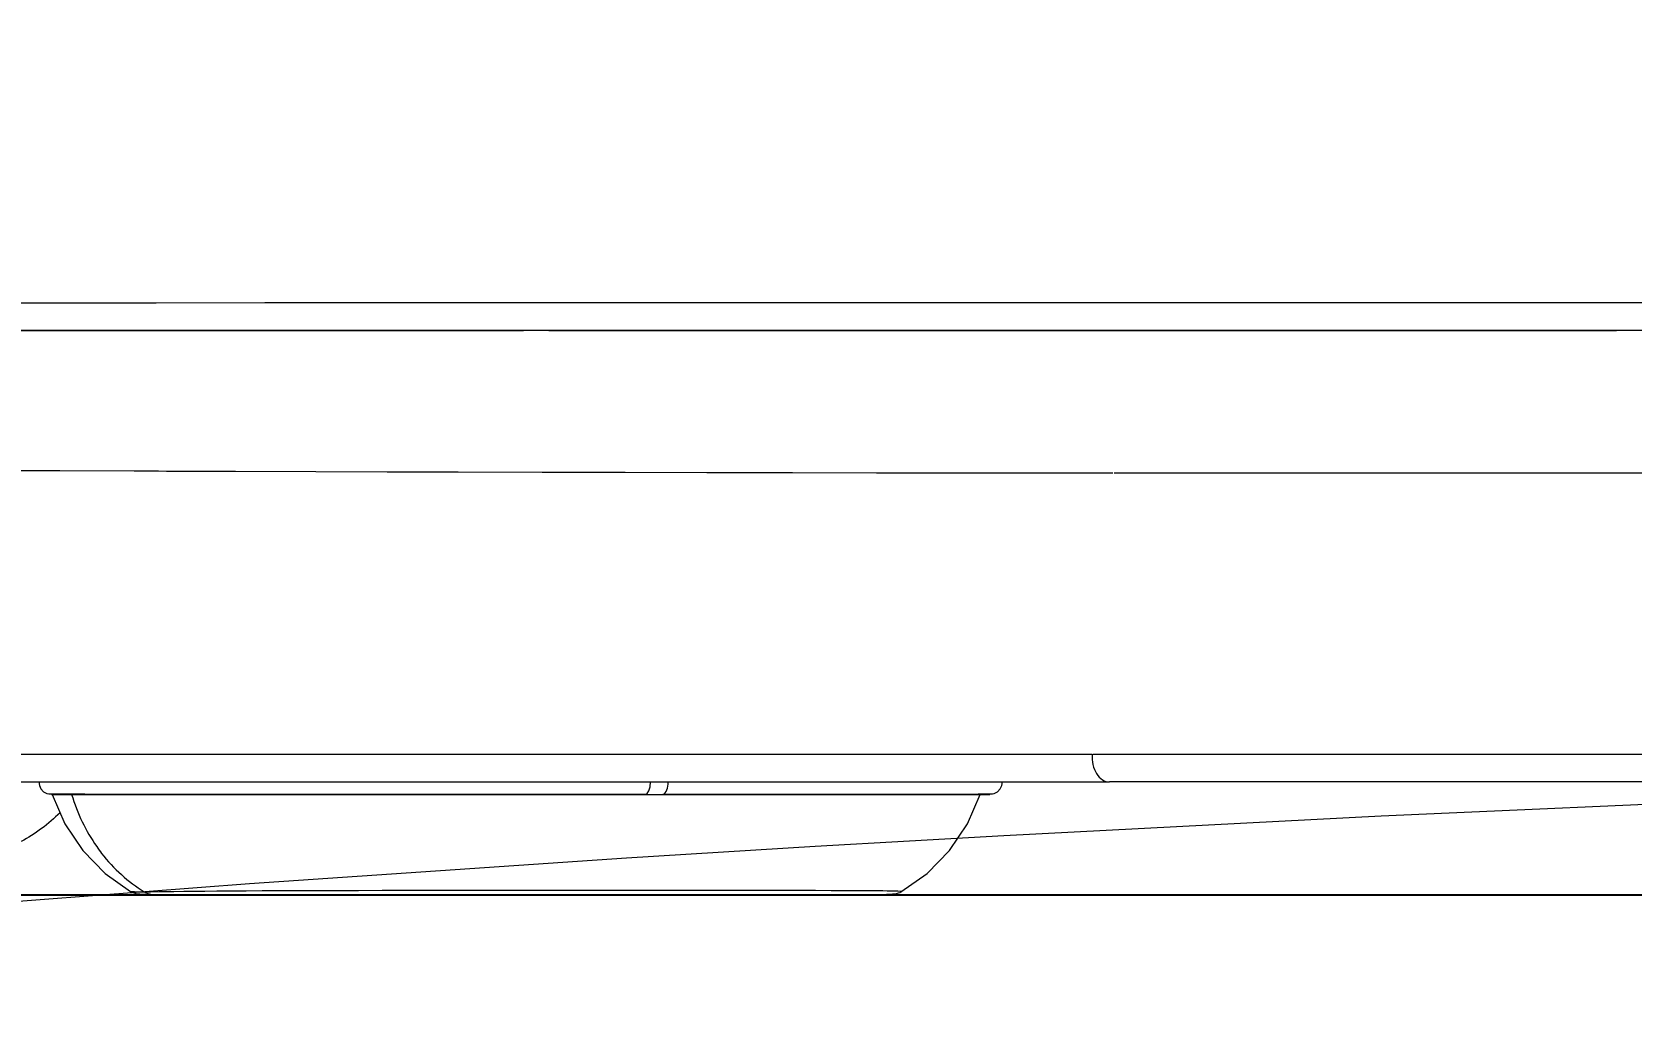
# Model space of a CAD drawing. Extents: x 2734 to 5638, y -143 to 2294.
# Drawn here: x 4258.2 to 4322, y 315.1 to 354 of the extents above; entities that cross this region are included whole.
import ezdxf

# ---------------------------------------------------------------- set-up
doc = ezdxf.new("R2010")
doc.units = 0
doc.header["$LTSCALE"] = 20
doc.header["$MEASUREMENT"] = 0
doc.layers.get('0').update_dxf_attribs({"linetype": 'CONTINUOUS'})
doc.layers.get('DEFPOINTS').update_dxf_attribs({"linetype": 'CONTINUOUS'})
doc.layers.add('3', color=3, linetype='CONTINUOUS')
doc.styles.get("Standard").update_dxf_attribs({"font": 'NanumGothic.ttf'})
doc.dimstyles.get("Standard").update_dxf_attribs({"dimtxt": 2.5, "dimasz": 2, "dimexe": 2, "dimexo": 1, "dimgap": 1.5, "dimtad": 1, "dimdec": 0, "dimlfac": 10, "dimrnd": 0.5, "dimzin": 0, "dimdsep": 46, "dimtxsty": 'Standard', "dimcen": 0, "dimclrt": 2, "dimadec": 0, "dimazin": 0, "dimtfac": 1, "dimtdec": 0, "dimtmove": 0, "dimatfit": 3, "dimfxl": 0, "dimtolj": 1, "dimtzin": 0, "dimarcsym": 0})

# ---------------------------------------------------------------- blocks, each defined once
blk = doc.blocks.new('*D28')
at = {"layer": '3', "color": 3, "lineweight": -2}
for p, q in [((4397.455, 379.621), (3990.287, 379.621)), ((4000.287, 359.621), (4000.287, 169.585)), ((4000.287, -65.451), (4000.287, 124.585)), ((4147.455, -85.451), (3990.287, -85.451))]:
    blk.add_line(p, q, dxfattribs=at)
at = {"layer": '3', "color": 3}
for points in [[(3996.954, 359.621), (4003.62, 359.621), (4000.287, 379.621)], [(3996.954, -65.451), (4003.62, -65.451), (4000.287, -85.451)]]:
    blk.add_solid(points, dxfattribs=at)
at = {"layer": 'DEFPOINTS', "color": 0}
for p in [(4402.455, 379.621), (4000.287, -85.451), (4152.455, -85.451)]:
    blk.add_point(p, dxfattribs=at)
at = {"layer": '3', "color": 2, "insert": (4000.287, 147.085), "char_height": 25, "attachment_point": 5}
blk.add_mtext('\\A1;465', dxfattribs=at)
blk = doc.blocks.new('*D30')
at = {"layer": '3', "color": 3, "lineweight": -2}
for p, q in [((4093.19, 294.477), (4093.19, 314.477)), ((4093.19, 314.477), (4140.69, 314.477)), ((4424.955, 274.477), (4083.19, 274.477)), ((4093.19, 244.477), (4093.19, 274.477)), ((4535.955, 244.477), (4083.19, 244.477)), ((4093.19, 224.477), (4093.19, 204.477))]:
    blk.add_line(p, q, dxfattribs=at)
at = {"layer": '3', "color": 3}
for points in [[(4089.857, 294.477), (4096.523, 294.477), (4093.19, 274.477)], [(4089.857, 224.477), (4096.523, 224.477), (4093.19, 244.477)]]:
    blk.add_solid(points, dxfattribs=at)
at = {"layer": 'DEFPOINTS', "color": 0}
for p in [(4429.955, 274.477), (4093.19, 244.477), (4540.955, 244.477)]:
    blk.add_point(p, dxfattribs=at)
at = {"layer": '3', "color": 2, "insert": (4121.94, 336.977), "char_height": 25, "attachment_point": 5}
blk.add_mtext('\\A1;30', dxfattribs=at)

msp = doc.modelspace()

# ---------------------------------------------------------------- linework, layer by layer
at = {"color": 2, "linetype": 'Continuous', "lineweight": 0}
for p, q in [((4231.4429, 325.22599), (4300.46298, 325.22599)), ((4231.4429, 325.22599), (4300.46298, 325.22599)), ((4232.39935, 324.12146), (4301.14906, 324.12146)), ((4232.39935, 324.12146), (4301.14906, 324.12146)), ((4282.84246, 324.12146), (4283.54566, 324.12146)), ((4282.84246, 324.12146), (4283.54566, 324.12146)), ((4503.73038, 324.12146), (4301.14906, 324.12146)), ((4503.73038, 324.12146), (4301.14906, 324.12146)), ((4282.62269, 323.62146), (4282.95971, 323.62146)), ((4282.62269, 323.62146), (4282.95971, 323.62146)), ((4282.95971, 323.62146), (4283.15425, 323.62146)), ((4282.95971, 323.62146), (4283.15425, 323.62146)), ((4283.15425, 323.62146), (4283.30244, 323.62146)), ((4283.15425, 323.62146), (4283.30244, 323.62146))]:
    msp.add_line(p, q, dxfattribs=at)
for points in [[(4325.03831, 343.22488), (4320.32642, 343.22481), (4315.73675, 343.22473), (4311.27428, 343.22465), (4306.95003, 343.22458), (4302.76827, 343.2245), (4298.31572, 343.22442), (4293.98149, 343.22433), (4289.75447, 343.22425), (4285.63767, 343.22416), (4281.63555, 343.22408), (4276.7119, 343.22397), (4271.98118, 343.22387), (4267.44851, 343.22376), (4263.11871, 343.22365), (4258.99589, 343.22354), (4255.15195, 343.22344)], [(4325.03831, 343.22488), (4320.32642, 343.22481), (4315.73675, 343.22473), (4311.27428, 343.22465), (4306.95003, 343.22458), (4302.76827, 343.2245), (4298.31572, 343.22442), (4293.98149, 343.22433), (4289.75447, 343.22425), (4285.63767, 343.22416), (4281.63555, 343.22408), (4276.7119, 343.22397), (4271.98118, 343.22387), (4267.44851, 343.22376), (4263.11871, 343.22365), (4258.99589, 343.22354), (4255.15195, 343.22344)], [(4265.62921, 342.12146), (4264.22545, 342.12146), (4261.48094, 342.12146), (4258.29646, 342.12146), (4255.24927, 342.12146), (4252.33938, 342.12146), (4249.5668, 342.12146)], [(4265.62921, 342.12146), (4264.22545, 342.12146), (4261.48094, 342.12146), (4258.29646, 342.12146), (4255.24927, 342.12146), (4252.33938, 342.12146), (4249.5668, 342.12146)], [(4252.4123, 342.13933), (4255.82655, 342.13933), (4259.43492, 342.13933), (4261.13841, 342.13933)], [(4252.4123, 342.13933), (4255.82655, 342.13933), (4259.43492, 342.13933), (4261.13841, 342.13933)], [(4254.79202, 342.14643), (4258.37305, 342.14643), (4262.13814, 342.14643), (4266.08419, 342.14643), (4270.13277, 342.14643), (4274.3495, 342.14643), (4278.73035, 342.14643), (4283.27183, 342.14643), (4286.67432, 342.14643), (4290.15891, 342.14643), (4293.72339, 342.14643), (4297.36512, 342.14643), (4301.08393, 342.14643), (4304.89727, 342.14643), (4308.82543, 342.14643), (4313.28991, 342.14643), (4317.89517, 342.14643), (4322.63167, 342.14643)], [(4254.79202, 342.14643), (4258.37305, 342.14643), (4262.13814, 342.14643), (4266.08419, 342.14643), (4270.13277, 342.14643), (4274.3495, 342.14643), (4278.73035, 342.14643), (4283.27183, 342.14643), (4286.67432, 342.14643), (4290.15891, 342.14643), (4293.72339, 342.14643), (4297.36512, 342.14643), (4301.08393, 342.14643), (4304.89727, 342.14643), (4308.82543, 342.14643), (4313.28991, 342.14643), (4317.89517, 342.14643), (4322.63167, 342.14643)], [(4255.36111, 342.12146), (4255.85034, 342.12146), (4257.22527, 342.12146), (4259.39788, 342.12146), (4261.63744, 342.12146)], [(4255.36111, 342.12146), (4255.85034, 342.12146), (4257.22527, 342.12146), (4259.39788, 342.12146), (4261.63744, 342.12146)], [(4261.13841, 342.13933), (4261.88615, 342.13933)], [(4261.13841, 342.13933), (4261.88615, 342.13933)], [(4261.63744, 342.12146), (4263.66363, 342.12146), (4263.93281, 342.12146), (4264.20287, 342.12146), (4264.47382, 342.12146), (4264.74566, 342.12146), (4265.01839, 342.12146), (4265.29201, 342.12146), (4266.8986, 342.12146)], [(4261.63744, 342.12146), (4263.66363, 342.12146), (4263.93281, 342.12146), (4264.20287, 342.12146), (4264.47382, 342.12146), (4264.74566, 342.12146), (4265.01839, 342.12146), (4265.29201, 342.12146), (4266.8986, 342.12146)], [(4261.88615, 342.13933), (4262.88107, 342.13933)], [(4261.88615, 342.13933), (4262.88107, 342.13933)], [(4262.88107, 342.13933), (4266.48268, 342.13933), (4270.2372, 342.13933), (4274.11956, 342.13933)], [(4262.88107, 342.13933), (4266.48268, 342.13933), (4270.2372, 342.13933), (4274.11956, 342.13933)], [(4282.45726, 342.12146), (4279.20853, 342.12146), (4276.04384, 342.12146), (4272.96318, 342.12146), (4269.96656, 342.12146), (4267.05399, 342.12146), (4265.62921, 342.12146)], [(4282.45726, 342.12146), (4279.20853, 342.12146), (4276.04384, 342.12146), (4272.96318, 342.12146), (4269.96656, 342.12146), (4267.05399, 342.12146), (4265.62921, 342.12146)], [(4266.8986, 342.12146), (4268.53397, 342.12146), (4271.891, 342.12146)], [(4266.8986, 342.12146), (4268.53397, 342.12146), (4271.891, 342.12146)], [(4271.891, 342.12146), (4272.07751, 342.12146)], [(4271.891, 342.12146), (4272.07751, 342.12146)], [(4272.07751, 342.12146), (4273.60635, 342.12146)], [(4272.07751, 342.12146), (4273.60635, 342.12146)], [(4273.60635, 342.12146), (4275.14874, 342.12146)], [(4273.60635, 342.12146), (4275.14874, 342.12146)], [(4274.11956, 342.13933), (4274.14193, 342.13933), (4276.03544, 342.13933)], [(4274.11956, 342.13933), (4274.14193, 342.13933), (4276.03544, 342.13933)], [(4275.14874, 342.12146), (4275.3631, 342.12146)], [(4275.14874, 342.12146), (4275.3631, 342.12146)], [(4275.3631, 342.12146), (4275.95901, 342.12146)], [(4275.3631, 342.12146), (4275.95901, 342.12146)], [(4275.95901, 342.12146), (4276.55818, 342.12146), (4277.7663, 342.12146)], [(4275.95901, 342.12146), (4276.55818, 342.12146), (4277.7663, 342.12146)], [(4276.03544, 342.13933), (4276.14965, 342.13933)], [(4276.03544, 342.13933), (4276.14965, 342.13933)], [(4276.14965, 342.13933), (4278.1937, 342.13933), (4282.38924, 342.13933)], [(4276.14965, 342.13933), (4278.1937, 342.13933), (4282.38924, 342.13933)], [(4278.7864, 342.12146), (4278.98747, 342.12146), (4279.32405, 342.12146)], [(4278.7864, 342.12146), (4278.98747, 342.12146), (4279.32405, 342.12146)], [(4279.32405, 342.12146), (4279.98114, 342.12146)], [(4279.32405, 342.12146), (4279.98114, 342.12146)], [(4279.98114, 342.12146), (4280.22169, 342.12146), (4281.46896, 342.12146), (4282.4796, 342.12146), (4283.39247, 342.12146), (4284.68035, 342.12146), (4285.97975, 342.12146), (4287.29066, 342.12146), (4288.57287, 342.12146), (4289.62723, 342.12146)], [(4279.98114, 342.12146), (4280.22169, 342.12146), (4281.46896, 342.12146), (4282.4796, 342.12146), (4283.39247, 342.12146), (4284.68035, 342.12146), (4285.97975, 342.12146), (4287.29066, 342.12146), (4288.57287, 342.12146), (4289.62723, 342.12146)], [(4282.38924, 342.13933), (4284.54008, 342.13933)], [(4282.38924, 342.13933), (4284.54008, 342.13933)], [(4286.2902, 342.12146), (4285.06303, 342.12146), (4282.45726, 342.12146)], [(4286.2902, 342.12146), (4285.06303, 342.12146), (4282.45726, 342.12146)], [(4284.54008, 342.13933), (4286.72601, 342.13933), (4290.23125, 342.13933), (4292.02392, 342.13933)], [(4284.54008, 342.13933), (4286.72601, 342.13933), (4290.23125, 342.13933), (4292.02392, 342.13933)], [(4293.71695, 342.12146), (4292.46116, 342.12146), (4289.97651, 342.12146), (4287.52775, 342.12146), (4286.2902, 342.12146)], [(4293.71695, 342.12146), (4292.46116, 342.12146), (4289.97651, 342.12146), (4287.52775, 342.12146), (4286.2902, 342.12146)], [(4289.62723, 342.12146), (4290.22309, 342.12146), (4290.72644, 342.12146)], [(4289.62723, 342.12146), (4290.22309, 342.12146), (4290.72644, 342.12146)], [(4290.72644, 342.12146), (4290.8219, 342.12146), (4291.42368, 342.12146), (4292.02842, 342.12146), (4292.3319, 342.12146)], [(4290.72644, 342.12146), (4290.8219, 342.12146), (4291.42368, 342.12146), (4292.02842, 342.12146), (4292.3319, 342.12146)], [(4292.02392, 342.13933), (4293.82114, 342.13933)], [(4292.02392, 342.13933), (4293.82114, 342.13933)], [(4292.3319, 342.12146), (4292.63612, 342.12146), (4293.24678, 342.12146), (4293.8604, 342.12146), (4295.30003, 342.12146)], [(4292.3319, 342.12146), (4292.63612, 342.12146), (4293.24678, 342.12146), (4293.8604, 342.12146), (4295.30003, 342.12146)], [(4299.46823, 342.12146), (4297.30427, 342.12146), (4294.98171, 342.12146), (4293.71695, 342.12146)], [(4299.46823, 342.12146), (4297.30427, 342.12146), (4294.98171, 342.12146), (4293.71695, 342.12146)], [(4293.82114, 342.13933), (4296.5798, 342.13933)], [(4293.82114, 342.13933), (4296.5798, 342.13933)], [(4295.30003, 342.12146), (4296.75549, 342.12146), (4297.18837, 342.12146)], [(4295.30003, 342.12146), (4296.75549, 342.12146), (4297.18837, 342.12146)], [(4296.5798, 342.13933), (4297.49149, 342.13933), (4301.24021, 342.13933)], [(4296.5798, 342.13933), (4297.49149, 342.13933), (4301.24021, 342.13933)], [(4297.18837, 342.12146), (4299.74302, 342.12146), (4300.22404, 342.12146)], [(4297.18837, 342.12146), (4299.74302, 342.12146), (4300.22404, 342.12146)], [(4303.40691, 342.12146), (4301.46265, 342.12146), (4299.46823, 342.12146)], [(4303.40691, 342.12146), (4301.46265, 342.12146), (4299.46823, 342.12146)], [(4300.22404, 342.12146), (4300.68728, 342.12146), (4301.61931, 342.12146), (4302.08074, 342.12146)], [(4300.22404, 342.12146), (4300.68728, 342.12146), (4301.61931, 342.12146), (4302.08074, 342.12146)], [(4301.24021, 342.13933), (4305.08223, 342.13933)], [(4301.24021, 342.13933), (4305.08223, 342.13933)], [(4302.08074, 342.12146), (4302.53911, 342.12146), (4303.49488, 342.12146), (4304.05398, 342.12146)], [(4302.08074, 342.12146), (4302.53911, 342.12146), (4303.49488, 342.12146), (4304.05398, 342.12146)], [(4304.05398, 342.12146), (4304.60879, 342.12146), (4305.97701, 342.12146), (4307.59468, 342.12146), (4309.22477, 342.12146), (4311.09046, 342.12146), (4311.61617, 342.12146)], [(4304.05398, 342.12146), (4304.60879, 342.12146), (4305.97701, 342.12146), (4307.59468, 342.12146), (4309.22477, 342.12146), (4311.09046, 342.12146), (4311.61617, 342.12146)], [(4319.72574, 342.12146), (4316.95982, 342.12146), (4314.24001, 342.12146), (4311.56629, 342.12146), (4308.93868, 342.12146), (4307.14492, 342.12146), (4305.301, 342.12146), (4304.95797, 342.12146)], [(4319.72574, 342.12146), (4316.95982, 342.12146), (4314.24001, 342.12146), (4311.56629, 342.12146), (4308.93868, 342.12146), (4307.14492, 342.12146), (4305.301, 342.12146), (4304.95797, 342.12146)], [(4305.08223, 342.13933), (4309.04028, 342.13933), (4310.63256, 342.13933)], [(4305.08223, 342.13933), (4309.04028, 342.13933), (4310.63256, 342.13933)], [(4310.63256, 342.13933), (4313.12934, 342.13933)], [(4310.63256, 342.13933), (4313.12934, 342.13933)], [(4311.61617, 342.12146), (4311.93531, 342.12146)], [(4311.61617, 342.12146), (4311.93531, 342.12146)], [(4311.93531, 342.12146), (4312.78946, 342.12146), (4313.70185, 342.12146), (4313.7685, 342.12146)], [(4311.93531, 342.12146), (4312.78946, 342.12146), (4313.70185, 342.12146), (4313.7685, 342.12146)], [(4313.12934, 342.13933), (4317.31717, 342.13933), (4321.61956, 342.13933), (4323.81205, 342.13933)], [(4313.12934, 342.13933), (4317.31717, 342.13933), (4321.61956, 342.13933), (4323.81205, 342.13933)], [(4313.7685, 342.12146), (4314.30559, 342.12146)], [(4313.7685, 342.12146), (4314.30559, 342.12146)], [(4314.30559, 342.12146), (4314.67722, 342.12146), (4315.19091, 342.12146), (4315.44846, 342.12146)], [(4314.30559, 342.12146), (4314.67722, 342.12146), (4315.19091, 342.12146), (4315.44846, 342.12146)], [(4315.44846, 342.12146), (4315.7065, 342.12146), (4316.22399, 342.12146), (4316.7434, 342.12146)], [(4315.44846, 342.12146), (4315.7065, 342.12146), (4316.22399, 342.12146), (4316.7434, 342.12146)], [(4316.7434, 342.12146), (4317.2647, 342.12146)], [(4316.7434, 342.12146), (4317.2647, 342.12146)], [(4317.2647, 342.12146), (4317.78792, 342.12146), (4321.38533, 342.12146)], [(4317.2647, 342.12146), (4317.78792, 342.12146), (4321.38533, 342.12146)], [(4256.51054, 336.54738), (4259.26992, 336.53745), (4262.23099, 336.52674), (4262.55435, 336.52558), (4262.87791, 336.52442), (4263.20168, 336.52327), (4263.52562, 336.52213), (4263.84974, 336.52099), (4264.17402, 336.51987), (4264.49844, 336.51875), (4266.28479, 336.51275), (4269.47822, 336.50265), (4272.32545, 336.4943), (4275.16082, 336.48656), (4278.51058, 336.47817), (4281.82127, 336.47067), (4285.08176, 336.46405), (4288.50754, 336.45793), (4291.8516, 336.45284), (4295.10271, 336.44876), (4298.2504, 336.44569), (4301.28496, 336.44365)], [(4256.51054, 336.54738), (4259.26992, 336.53745), (4262.23099, 336.52674), (4262.55435, 336.52558), (4262.87791, 336.52442), (4263.20168, 336.52327), (4263.52562, 336.52213), (4263.84974, 336.52099), (4264.17402, 336.51987), (4264.49844, 336.51875), (4266.28479, 336.51275), (4269.47822, 336.50265), (4272.32545, 336.4943), (4275.16082, 336.48656), (4278.51058, 336.47817), (4281.82127, 336.47067), (4285.08176, 336.46405), (4288.50754, 336.45793), (4291.8516, 336.45284), (4295.10271, 336.44876), (4298.2504, 336.44569), (4301.28496, 336.44365)], [(4301.3424, 336.4467), (4307.08867, 336.4467), (4313.10115, 336.4467), (4319.36307, 336.4467), (4325.85694, 336.4467), (4332.56465, 336.4467), (4339.46748, 336.4467), (4346.54617, 336.4467), (4353.78097, 336.4467), (4361.15168, 336.4467), (4368.63774, 336.4467)], [(4301.3424, 336.4467), (4307.08867, 336.4467), (4313.10115, 336.4467), (4319.36307, 336.4467), (4325.85694, 336.4467), (4332.56465, 336.4467), (4339.46748, 336.4467), (4346.54617, 336.4467), (4353.78097, 336.4467), (4361.15168, 336.4467), (4368.63774, 336.4467)], [(4300.49433, 325.22599), (4306.46007, 325.22599), (4312.7098, 325.22599), (4319.22505, 325.22599), (4325.98654, 325.22599), (4332.97429, 325.22599), (4340.16762, 325.22599), (4347.54526, 325.22599), (4355.08539, 325.22599), (4362.76571, 325.22599), (4370.56351, 325.22599), (4378.45573, 325.22599), (4386.41902, 325.22599), (4394.42983, 325.22599), (4402.46448, 325.22599)], [(4300.49433, 325.22599), (4306.46007, 325.22599), (4312.7098, 325.22599), (4319.22505, 325.22599), (4325.98654, 325.22599), (4332.97429, 325.22599), (4340.16762, 325.22599), (4347.54526, 325.22599), (4355.08539, 325.22599), (4362.76571, 325.22599), (4370.56351, 325.22599), (4378.45573, 325.22599), (4386.41902, 325.22599), (4394.42983, 325.22599), (4402.46448, 325.22599)], [(4258.43333, 324.12146), (4258.45311, 323.98295), (4258.51688, 323.84614), (4258.62271, 323.73133), (4258.75675, 323.65512)], [(4258.43333, 324.12146), (4258.45311, 323.98295), (4258.51688, 323.84614), (4258.62271, 323.73133), (4258.75675, 323.65512)], [(4258.43334, 324.12146), (4258.43691, 324.12146), (4258.50249, 324.12146), (4258.65662, 324.12146)], [(4258.43334, 324.12146), (4258.43691, 324.12146), (4258.50249, 324.12146), (4258.65662, 324.12146)], [(4264.35483, 324.12146), (4265.92451, 324.12146), (4267.51847, 324.12146), (4269.12044, 324.12146), (4270.7188, 324.12146), (4272.83228, 324.12146)], [(4264.35483, 324.12146), (4265.92451, 324.12146), (4267.51847, 324.12146), (4269.12044, 324.12146), (4270.7188, 324.12146), (4272.83228, 324.12146)], [(4272.83228, 324.12146), (4274.91788, 324.12146)], [(4272.83228, 324.12146), (4274.91788, 324.12146)], [(4274.91788, 324.12146), (4276.97032, 324.12146), (4278.97864, 324.12146), (4279.96312, 324.12146)], [(4274.91788, 324.12146), (4276.97032, 324.12146), (4278.97864, 324.12146), (4279.96312, 324.12146)], [(4279.96312, 324.12146), (4280.93477, 324.12146), (4282.84246, 324.12146)], [(4279.96312, 324.12146), (4280.93477, 324.12146), (4282.84246, 324.12146)], [(4282.65943, 323.6285), (4282.70679, 323.65952), (4282.77809, 323.76791), (4282.82573, 323.93012), (4282.84246, 324.12146)], [(4282.65943, 323.6285), (4282.70679, 323.65952), (4282.77809, 323.76791), (4282.82573, 323.93012), (4282.84246, 324.12146)], [(4283.54566, 324.12146), (4285.36492, 324.12146), (4287.1379, 324.12146), (4288.83674, 324.12146), (4289.65275, 324.12146)], [(4283.54566, 324.12146), (4285.36492, 324.12146), (4287.1379, 324.12146), (4288.83674, 324.12146), (4289.65275, 324.12146)], [(4289.65275, 324.12146), (4290.44484, 324.12146)], [(4289.65275, 324.12146), (4290.44484, 324.12146)], [(4290.44484, 324.12146), (4291.9516, 324.12146), (4292.66142, 324.12146)], [(4290.44484, 324.12146), (4291.9516, 324.12146), (4292.66142, 324.12146)], [(4292.66142, 324.12146), (4293.33825, 324.12146), (4293.8221, 324.12146)], [(4292.66142, 324.12146), (4293.33825, 324.12146), (4293.8221, 324.12146)], [(4293.8221, 324.12146), (4294.28306, 324.12146), (4295.1265, 324.12146)], [(4293.8221, 324.12146), (4294.28306, 324.12146), (4295.1265, 324.12146)], [(4295.1265, 324.12146), (4295.84606, 324.12146), (4296.40866, 324.12146), (4296.67662, 324.12146), (4296.8385, 324.12146), (4296.87895, 324.12146)], [(4295.1265, 324.12146), (4295.84606, 324.12146), (4296.40866, 324.12146), (4296.67662, 324.12146), (4296.8385, 324.12146), (4296.87895, 324.12146)], [(4296.55554, 323.65512), (4296.68958, 323.73133), (4296.79541, 323.84614), (4296.85918, 323.98295), (4296.87896, 324.12146)], [(4296.55554, 323.65512), (4296.68958, 323.73133), (4296.79541, 323.84614), (4296.85918, 323.98295), (4296.87896, 324.12146)], [(4258.75532, 323.6545), (4258.83061, 323.64971), (4258.93479, 323.64728)], [(4258.75532, 323.6545), (4258.83061, 323.64971), (4258.93479, 323.64728)], [(4258.75675, 323.65512), (4258.85498, 323.65105), (4259.0667, 323.64749), (4259.38397, 323.64438), (4259.72878, 323.64204)], [(4258.75675, 323.65512), (4258.85498, 323.65105), (4259.0667, 323.64749), (4259.38397, 323.64438), (4259.72878, 323.64204)], [(4258.93479, 323.64728), (4258.94629, 323.64707)], [(4258.93479, 323.64728), (4258.94629, 323.64707)], [(4258.94629, 323.64707), (4259.06396, 323.64521), (4259.4059, 323.64149), (4259.80357, 323.63854)], [(4258.94629, 323.64707), (4259.06396, 323.64521), (4259.4059, 323.64149), (4259.80357, 323.63854)], [(4258.96185, 323.62146), (4259.46979, 322.44375), (4260.18485, 321.38045), (4261.08239, 320.46702), (4262.0925, 319.75286)], [(4258.96185, 323.62146), (4259.46979, 322.44375), (4260.18485, 321.38045), (4261.08239, 320.46702), (4262.0925, 319.75286)], [(4259.72878, 323.64204), (4259.78919, 323.64169), (4260.26575, 323.63936), (4260.79401, 323.63737), (4261.63986, 323.63491), (4262.50624, 323.63301), (4263.35763, 323.63157), (4264.17047, 323.63054), (4265.1689, 323.62969), (4266.05076, 323.62937), (4266.85651, 323.62937), (4267.66535, 323.62937), (4268.47606, 323.62937)], [(4259.72878, 323.64204), (4259.78919, 323.64169), (4260.26575, 323.63936), (4260.79401, 323.63737), (4261.63986, 323.63491), (4262.50624, 323.63301), (4263.35763, 323.63157), (4264.17047, 323.63054), (4265.1689, 323.62969), (4266.05076, 323.62937), (4266.85651, 323.62937), (4267.66535, 323.62937), (4268.47606, 323.62937)], [(4268.47606, 323.62937), (4268.88151, 323.62937)], [(4268.47606, 323.62937), (4268.88151, 323.62937)], [(4268.88151, 323.62937), (4269.28672, 323.62937), (4269.77244, 323.62937)], [(4268.88151, 323.62937), (4269.28672, 323.62937), (4269.77244, 323.62937)], [(4269.77244, 323.62937), (4270.25733, 323.62937), (4271.22366, 323.62937), (4272.18419, 323.62937), (4273.235, 323.62937)], [(4269.77244, 323.62937), (4270.25733, 323.62937), (4271.22366, 323.62937), (4272.18419, 323.62937), (4273.235, 323.62937)], [(4273.235, 323.62937), (4273.82673, 323.62937)], [(4273.235, 323.62937), (4273.82673, 323.62937)], [(4273.82673, 323.62937), (4274.46182, 323.62937)], [(4273.82673, 323.62937), (4274.46182, 323.62937)], [(4274.46182, 323.62937), (4275.85848, 323.62937), (4277.41597, 323.62937), (4279.12126, 323.62937)], [(4274.46182, 323.62937), (4275.85848, 323.62937), (4277.41597, 323.62937), (4279.12126, 323.62937)], [(4279.12126, 323.62937), (4280.96188, 323.62937), (4282.65145, 323.62937)], [(4279.12126, 323.62937), (4280.96188, 323.62937), (4282.65145, 323.62937)], [(4282.62269, 323.62146), (4282.64059, 323.62312)], [(4282.62269, 323.62146), (4282.64059, 323.62312)], [(4282.64059, 323.62312), (4282.65943, 323.6285)], [(4282.64059, 323.62312), (4282.65943, 323.6285)], [(4283.35578, 323.62937), (4284.96627, 323.62937), (4286.63718, 323.62937), (4288.088, 323.62937), (4289.3266, 323.62937), (4290.36916, 323.62937), (4291.23107, 323.62937), (4291.92619, 323.62937), (4292.49939, 323.62961), (4293.14387, 323.6304), (4293.84057, 323.63182), (4294.56239, 323.63401), (4295.03908, 323.63598), (4295.49428, 323.63844), (4295.90637, 323.64149), (4296.24832, 323.64521), (4296.48167, 323.64971), (4296.55697, 323.6545)], [(4283.35578, 323.62937), (4284.96627, 323.62937), (4286.63718, 323.62937), (4288.088, 323.62937), (4289.3266, 323.62937), (4290.36916, 323.62937), (4291.23107, 323.62937), (4291.92619, 323.62937), (4292.49939, 323.62961), (4293.14387, 323.6304), (4293.84057, 323.63182), (4294.56239, 323.63401), (4295.03908, 323.63598), (4295.49428, 323.63844), (4295.90637, 323.64149), (4296.24832, 323.64521), (4296.48167, 323.64971), (4296.55697, 323.6545)], [(4292.82797, 319.73142), (4293.87511, 320.46702), (4294.77265, 321.38045), (4295.48771, 322.44375), (4295.99566, 323.62146)], [(4292.82797, 319.73142), (4293.87511, 320.46702), (4294.77265, 321.38045), (4295.48771, 322.44375), (4295.99566, 323.62146)], [(4296.00041, 323.64498), (4296.24559, 323.64749), (4296.37986, 323.64946)], [(4296.00041, 323.64498), (4296.24559, 323.64749), (4296.37986, 323.64946)], [(4296.37986, 323.64946), (4296.45731, 323.65105), (4296.55554, 323.65512)], [(4296.37986, 323.64946), (4296.45731, 323.65105), (4296.55554, 323.65512)], [(4262.08164, 319.75915), (4262.08112, 319.75786), (4262.08689, 319.75562)], [(4262.08164, 319.75915), (4262.08112, 319.75786), (4262.08689, 319.75562)], [(4262.08689, 319.75562), (4262.13127, 319.75093), (4262.25231, 319.74601), (4262.42507, 319.74308), (4262.63703, 319.74212)], [(4262.08689, 319.75562), (4262.13127, 319.75093), (4262.25231, 319.74601), (4262.42507, 319.74308), (4262.63703, 319.74212)], [(4262.09351, 319.75166), (4262.10064, 319.74771), (4262.10704, 319.7442), (4262.11342, 319.74074), (4262.11977, 319.73732), (4262.12609, 319.73395), (4262.13866, 319.72735), (4262.16374, 319.71472), (4262.17212, 319.71073)], [(4262.09351, 319.75166), (4262.10064, 319.74771), (4262.10704, 319.7442), (4262.11342, 319.74074), (4262.11977, 319.73732), (4262.12609, 319.73395), (4262.13866, 319.72735), (4262.16374, 319.71472), (4262.17212, 319.71073)], [(4262.17212, 319.71073), (4262.21959, 319.69182), (4262.30788, 319.67213), (4262.46328, 319.65569), (4262.6582, 319.64444)], [(4262.17212, 319.71073), (4262.21959, 319.69182), (4262.30788, 319.67213), (4262.46328, 319.65569), (4262.6582, 319.64444)], [(4262.63703, 319.74212), (4262.88583, 319.74306), (4263.21504, 319.74595), (4263.49127, 319.749), (4263.82321, 319.75297), (4264.22192, 319.75784), (4264.61283, 319.76242), (4265.04926, 319.76711), (4265.53293, 319.77187), (4266.09429, 319.77672), (4266.69874, 319.78106), (4267.34352, 319.78484), (4267.99095, 319.78791), (4268.6989, 319.79061), (4269.46765, 319.79293), (4270.2969, 319.79486), (4271.18535, 319.7964), (4272.13078, 319.79756), (4273.13022, 319.79835), (4274.0088, 319.79875), (4275.05583, 319.79901), (4276.27233, 319.79912), (4277.65451, 319.79909), (4278.82879, 319.799), (4279.8696, 319.79894), (4280.76562, 319.7989), (4281.51811, 319.79889), (4282.2729, 319.7989), (4283.16346, 319.79894), (4284.17634, 319.79901), (4285.25387, 319.79909), (4286.20432, 319.79911), (4286.85556, 319.79907), (4287.4277, 319.79897), (4287.92568, 319.79882), (4288.35453, 319.79861), (4288.7192, 319.79836), (4289.42009, 319.79757), (4290.0441, 319.79641), (4290.59332, 319.79486), (4291.07024, 319.79293), (4291.47814, 319.79062), (4291.82171, 319.78793), (4292.10571, 319.78487), (4292.28379, 319.78232), (4292.44746, 319.77931), (4292.59144, 319.77583), (4292.71073, 319.7719), (4292.80694, 319.76722), (4292.86109, 319.76253), (4292.87586, 319.75914)], [(4262.63703, 319.74212), (4262.88583, 319.74306), (4263.21504, 319.74595), (4263.49127, 319.749), (4263.82321, 319.75297), (4264.22192, 319.75784), (4264.61283, 319.76242), (4265.04926, 319.76711), (4265.53293, 319.77187), (4266.09429, 319.77672), (4266.69874, 319.78106), (4267.34352, 319.78484), (4267.99095, 319.78791), (4268.6989, 319.79061), (4269.46765, 319.79293), (4270.2969, 319.79486), (4271.18535, 319.7964), (4272.13078, 319.79756), (4273.13022, 319.79835), (4274.0088, 319.79875), (4275.05583, 319.79901), (4276.27233, 319.79912), (4277.65451, 319.79909), (4278.82879, 319.799), (4279.8696, 319.79894), (4280.76562, 319.7989), (4281.51811, 319.79889), (4282.2729, 319.7989), (4283.16346, 319.79894), (4284.17634, 319.79901), (4285.25387, 319.79909), (4286.20432, 319.79911), (4286.85556, 319.79907), (4287.4277, 319.79897), (4287.92568, 319.79882), (4288.35453, 319.79861), (4288.7192, 319.79836), (4289.42009, 319.79757), (4290.0441, 319.79641), (4290.59332, 319.79486), (4291.07024, 319.79293), (4291.47814, 319.79062), (4291.82171, 319.78793), (4292.10571, 319.78487), (4292.28379, 319.78232), (4292.44746, 319.77931), (4292.59144, 319.77583), (4292.71073, 319.7719), (4292.80694, 319.76722), (4292.86109, 319.76253), (4292.87586, 319.75914)], [(4291.93114, 319.63249), (4292.25341, 319.64248), (4292.49424, 319.65569), (4292.64964, 319.67214), (4292.73793, 319.69182), (4292.79378, 319.71473), (4292.81885, 319.72735), (4292.83142, 319.73395), (4292.83774, 319.73732), (4292.8441, 319.74074), (4292.85047, 319.7442), (4292.85687, 319.74771), (4292.86393, 319.75162)], [(4291.93114, 319.63249), (4292.25341, 319.64248), (4292.49424, 319.65569), (4292.64964, 319.67214), (4292.73793, 319.69182), (4292.79378, 319.71473), (4292.81885, 319.72735), (4292.83142, 319.73395), (4292.83774, 319.73732), (4292.8441, 319.74074), (4292.85047, 319.7442), (4292.85687, 319.74771), (4292.86393, 319.75162)], [(4292.8764, 319.75787), (4292.87062, 319.75562)], [(4292.8764, 319.75787), (4292.87062, 319.75562)], [(4292.87586, 319.75914), (4292.8764, 319.75787)], [(4292.87586, 319.75914), (4292.8764, 319.75787)], [(4262.51789, 319.62388), (4262.53854, 319.623), (4262.63157, 319.62214), (4262.80401, 319.62163), (4263.05939, 319.62146)], [(4262.51789, 319.62388), (4262.53854, 319.623), (4262.63157, 319.62214), (4262.80401, 319.62163), (4263.05939, 319.62146)], [(4262.6582, 319.64444), (4262.70412, 319.64248), (4262.94247, 319.6346)], [(4262.6582, 319.64444), (4262.70412, 319.64248), (4262.94247, 319.6346)], [(4290.04952, 319.62294), (4290.05444, 319.62295), (4290.79139, 319.62495), (4291.4152, 319.62811), (4291.93114, 319.63249)], [(4290.04952, 319.62294), (4290.05444, 319.62295), (4290.79139, 319.62495), (4291.4152, 319.62811), (4291.93114, 319.63249)], [(4291.93114, 319.63249), (4292.13541, 319.62755), (4292.28294, 319.62407), (4292.36463, 319.62205), (4292.37737, 319.62155)], [(4291.93114, 319.63249), (4292.13541, 319.62755), (4292.28294, 319.62407), (4292.36463, 319.62205), (4292.37737, 319.62155)], [(4292.35891, 319.62234), (4292.37077, 319.62243)], [(4292.35891, 319.62234), (4292.37077, 319.62243)], [(4292.37077, 319.62243), (4292.38206, 319.62253)], [(4292.37077, 319.62243), (4292.38206, 319.62253)], [(4292.38206, 319.62253), (4292.41897, 319.623), (4292.43963, 319.62389)], [(4292.38206, 319.62253), (4292.41897, 319.623), (4292.43963, 319.62389)]]:
    msp.add_lwpolyline(points, dxfattribs=at)
at = {"color": 4, "linetype": 'Continuous', "lineweight": 0}
msp.add_lwpolyline([(4215.28891, 315.64958), (4223.00533, 316.40107), (4237.6027, 317.73542), (4244.90598, 318.36022), (4252.21079, 318.95665), (4266.8331, 320.06498), (4281.87887, 321.08648), (4289.40506, 321.55225), (4296.93246, 321.98797), (4311.99678, 322.76959), (4327.06302, 323.43087), (4334.59833, 323.71647), (4342.13412, 323.972), (4357.21298, 324.39301), (4372.29088, 324.69368), (4379.83091, 324.79893), (4387.37071, 324.8741), (4402.45539, 324.93426)], dxfattribs=at)
at = {"color": 2, "linetype": 'Continuous', "lineweight": 0}
for centre, major_axis, ratio, start_param, end_param in [((4301.14906, 325.12146), (0, -1), 0.6898535, 4.60766915, 6.28318531), ((4301.14906, 325.12146), (0, -1), 0.6898535, 4.60766915, 6.28318531), ((4283.30244, 324.12146), (0, -0.5), 0.48645638, 0.16871566, 1.57079633), ((4283.30244, 324.12146), (0, -0.5), 0.48645638, 0.16871566, 1.57079633), ((4283.30244, 324.12146), (0, -0.5), 0.48645638, 6.28318323, 6.45190096), ((4283.30244, 324.12146), (0, -0.5), 0.48645638, 6.28318323, 6.45190096), ((4263.05939, 320.62146), (0, 1), 0.88695418, 2.64526988, 3.14159209), ((4263.05939, 320.62146), (0, 1), 0.88695418, 2.64526988, 3.14159209)]:
    msp.add_ellipse(centre, major_axis=major_axis, ratio=ratio, start_param=start_param, end_param=end_param, dxfattribs=at)
for points, knots in [([(4258.93336, 323.62146), (4258.93373, 323.62146), (4258.93993, 323.62146), (4258.95339, 323.62146), (4258.95811, 323.62146)], [0.3533574759, 0.3533574759, 0.3533574759, 0.3533574759, 0.3684210526, 0.375, 0.375, 0.375, 0.375]), ([(4258.93336, 323.62146), (4258.93373, 323.62146), (4258.93993, 323.62146), (4258.95339, 323.62146), (4258.95811, 323.62146)], [0.3533574759, 0.3533574759, 0.3533574759, 0.3533574759, 0.3684210526, 0.375, 0.375, 0.375, 0.375]), ([(4258.95811, 323.62146), (4258.97227, 323.62146), (4259.01847, 323.62146), (4259.12907, 323.62146), (4259.28609, 323.62146), (4259.4682, 323.62146), (4259.60576, 323.62146), (4259.67601, 323.62146)], [0.375, 0.375, 0.375, 0.375, 0.394736842, 0.421052632, 0.447368421, 0.473684211, 0.497736113, 0.497736113, 0.497736113, 0.497736113]), ([(4258.95811, 323.62146), (4258.97227, 323.62146), (4259.01847, 323.62146), (4259.12907, 323.62146), (4259.28609, 323.62146), (4259.4682, 323.62146), (4259.60576, 323.62146), (4259.67601, 323.62146)], [0.375, 0.375, 0.375, 0.375, 0.394736842, 0.421052632, 0.447368421, 0.473684211, 0.497736113, 0.497736113, 0.497736113, 0.497736113]), ([(4259.67601, 323.62146), (4259.68262, 323.62146), (4259.72103, 323.62146), (4259.76081, 323.62146), (4259.79472, 323.62146)], [0.4977361135, 0.4977361135, 0.4977361135, 0.4977361135, 0.5, 0.5108103763, 0.5108103763, 0.5108103763, 0.5108103763]), ([(4259.67601, 323.62146), (4259.68262, 323.62146), (4259.72103, 323.62146), (4259.76081, 323.62146), (4259.79472, 323.62146)], [0.4977361135, 0.4977361135, 0.4977361135, 0.4977361135, 0.5, 0.5108103763, 0.5108103763, 0.5108103763, 0.5108103763]), ([(4259.73968, 323.62146), (4260.11048, 323.62146), (4261.1124, 323.62146), (4262.88956, 323.62146), (4264.13035, 323.62146), (4264.50252, 323.62146)], [0, 0, 0, 0, 0.066666667, 0.133333333, 0.160236556, 0.160236556, 0.160236556, 0.160236556]), ([(4259.73968, 323.62146), (4260.11048, 323.62146), (4261.1124, 323.62146), (4262.88956, 323.62146), (4264.13035, 323.62146), (4264.50252, 323.62146)], [0, 0, 0, 0, 0.066666667, 0.133333333, 0.160236556, 0.160236556, 0.160236556, 0.160236556]), ([(4259.79472, 323.62146), (4259.84336, 323.62146), (4259.98022, 323.62146), (4260.23141, 323.62146), (4260.5764, 323.62146), (4260.99183, 323.62146), (4261.42447, 323.62146), (4261.72986, 323.62146), (4261.84346, 323.62146)], [0.510810376, 0.510810376, 0.510810376, 0.510810376, 0.526315789, 0.552631579, 0.578947368, 0.605263158, 0.631578947, 0.646060712, 0.646060712, 0.646060712, 0.646060712]), ([(4259.79472, 323.62146), (4259.84336, 323.62146), (4259.98022, 323.62146), (4260.23141, 323.62146), (4260.5764, 323.62146), (4260.99183, 323.62146), (4261.42447, 323.62146), (4261.72986, 323.62146), (4261.84346, 323.62146)], [0.510810376, 0.510810376, 0.510810376, 0.510810376, 0.526315789, 0.552631579, 0.578947368, 0.605263158, 0.631578947, 0.646060712, 0.646060712, 0.646060712, 0.646060712]), ([(4261.84346, 323.62146), (4261.93628, 323.62146), (4262.24671, 323.62146), (4262.83076, 323.62146), (4263.61817, 323.62146), (4264.21079, 323.62146), (4264.50278, 323.62146)], [0.6460607117, 0.6460607117, 0.6460607117, 0.6460607117, 0.6578947368, 0.6842105263, 0.7105263158, 0.733086477, 0.733086477, 0.733086477, 0.733086477]), ([(4261.84346, 323.62146), (4261.93628, 323.62146), (4262.24671, 323.62146), (4262.83076, 323.62146), (4263.61817, 323.62146), (4264.21079, 323.62146), (4264.50278, 323.62146)], [0.6460607117, 0.6460607117, 0.6460607117, 0.6460607117, 0.6578947368, 0.6842105263, 0.7105263158, 0.733086477, 0.733086477, 0.733086477, 0.733086477]), ([(4264.50252, 323.62146), (4265.05261, 323.62146), (4266.29184, 323.62146), (4267.66316, 323.62146), (4268.41815, 323.62146)], [0.1602365562, 0.1602365562, 0.1602365562, 0.1602365562, 0.2, 0.244645389, 0.244645389, 0.244645389, 0.244645389]), ([(4264.50252, 323.62146), (4265.05261, 323.62146), (4266.29184, 323.62146), (4267.66316, 323.62146), (4268.41815, 323.62146)], [0.1602365562, 0.1602365562, 0.1602365562, 0.1602365562, 0.2, 0.244645389, 0.244645389, 0.244645389, 0.244645389]), ([(4264.50278, 323.62146), (4264.55138, 323.62146), (4264.94467, 323.62146), (4265.74423, 323.62146), (4267.01636, 323.62146), (4268.1044, 323.62146), (4268.75658, 323.62146), (4268.90491, 323.62146)], [0.733086477, 0.733086477, 0.733086477, 0.733086477, 0.7368421053, 0.7631578947, 0.7894736842, 0.8157894737, 0.8234063255, 0.8234063255, 0.8234063255, 0.8234063255]), ([(4264.50278, 323.62146), (4264.55138, 323.62146), (4264.94467, 323.62146), (4265.74423, 323.62146), (4267.01636, 323.62146), (4268.1044, 323.62146), (4268.75658, 323.62146), (4268.90491, 323.62146)], [0.733086477, 0.733086477, 0.733086477, 0.733086477, 0.7368421053, 0.7631578947, 0.7894736842, 0.8157894737, 0.8234063255, 0.8234063255, 0.8234063255, 0.8234063255]), ([(4268.85016, 323.62146), (4269.08293, 323.62146), (4269.38869, 323.62146), (4269.69851, 323.62146), (4269.77003, 323.62146)], [0.2530989653, 0.2530989653, 0.2530989653, 0.2530989653, 0.2666666667, 0.270723005, 0.270723005, 0.270723005, 0.270723005]), ([(4268.85016, 323.62146), (4269.08293, 323.62146), (4269.38869, 323.62146), (4269.69851, 323.62146), (4269.77003, 323.62146)], [0.2530989653, 0.2530989653, 0.2530989653, 0.2530989653, 0.2666666667, 0.270723005, 0.270723005, 0.270723005, 0.270723005]), ([(4269.77003, 323.62146), (4270.87391, 323.62146), (4272.06096, 323.62146), (4273.27726, 323.62146), (4273.31143, 323.62146)], [0.270723005, 0.270723005, 0.270723005, 0.270723005, 0.3333333333, 0.3351417875, 0.3351417875, 0.3351417875, 0.3351417875]), ([(4269.77003, 323.62146), (4270.87391, 323.62146), (4272.06096, 323.62146), (4273.27726, 323.62146), (4273.31143, 323.62146)], [0.270723005, 0.270723005, 0.270723005, 0.270723005, 0.3333333333, 0.3351417875, 0.3351417875, 0.3351417875, 0.3351417875]), ([(4269.77914, 323.62146), (4269.86279, 323.62146), (4270.21205, 323.62146), (4270.57038, 323.62146), (4270.8479, 323.62146)], [0.8380101945, 0.8380101945, 0.8380101945, 0.8380101945, 0.8421052632, 0.855, 0.855, 0.855, 0.855]), ([(4269.77914, 323.62146), (4269.86279, 323.62146), (4270.21205, 323.62146), (4270.57038, 323.62146), (4270.8479, 323.62146)], [0.8380101945, 0.8380101945, 0.8380101945, 0.8380101945, 0.8421052632, 0.855, 0.855, 0.855, 0.855]), ([(4271.61509, 323.62146), (4271.65425, 323.62146), (4271.91543, 323.62146), (4272.18146, 323.62146), (4272.4111, 323.62146)], [0.8666666667, 0.8666666667, 0.8666666667, 0.8666666667, 0.8684210526, 0.8783333333, 0.8783333333, 0.8783333333, 0.8783333333]), ([(4271.61509, 323.62146), (4271.65425, 323.62146), (4271.91543, 323.62146), (4272.18146, 323.62146), (4272.4111, 323.62146)], [0.8666666667, 0.8666666667, 0.8666666667, 0.8666666667, 0.8684210526, 0.8783333333, 0.8783333333, 0.8783333333, 0.8783333333]), ([(4273.31317, 323.62146), (4273.40212, 323.62146), (4274.1303, 323.62146), (4275.49039, 323.62146), (4276.86283, 323.62146), (4277.53071, 323.62146)], [0.8910502418, 0.8910502418, 0.8910502418, 0.8910502418, 0.8947368421, 0.9210526316, 0.944505281, 0.944505281, 0.944505281, 0.944505281]), ([(4273.31317, 323.62146), (4273.40212, 323.62146), (4274.1303, 323.62146), (4275.49039, 323.62146), (4276.86283, 323.62146), (4277.53071, 323.62146)], [0.8910502418, 0.8910502418, 0.8910502418, 0.8910502418, 0.8947368421, 0.9210526316, 0.944505281, 0.944505281, 0.944505281, 0.944505281]), ([(4274.76968, 323.62146), (4275.52432, 323.62146), (4277.00199, 323.62146), (4278.48379, 323.62146), (4279.19807, 323.62146)], [0.3606600951, 0.3606600951, 0.3606600951, 0.3606600951, 0.4, 0.4369946417, 0.4369946417, 0.4369946417, 0.4369946417]), ([(4274.76968, 323.62146), (4275.52432, 323.62146), (4277.00199, 323.62146), (4278.48379, 323.62146), (4279.19807, 323.62146)], [0.3606600951, 0.3606600951, 0.3606600951, 0.3606600951, 0.4, 0.4369946417, 0.4369946417, 0.4369946417, 0.4369946417]), ([(4277.57301, 323.62146), (4277.64054, 323.62146), (4278.4611, 323.62146), (4280.09425, 323.62146), (4281.76056, 323.62146), (4282.62269, 323.62146)], [0.945, 0.945, 0.945, 0.945, 0.9473684211, 0.9736842105, 1, 1, 1, 1]), ([(4277.57301, 323.62146), (4277.64054, 323.62146), (4278.4611, 323.62146), (4280.09425, 323.62146), (4281.76056, 323.62146), (4282.62269, 323.62146)], [0.945, 0.945, 0.945, 0.945, 0.9473684211, 0.9736842105, 1, 1, 1, 1]), ([(4279.19807, 323.62146), (4279.77096, 323.62146), (4280.64917, 323.62146), (4281.51557, 323.62146), (4281.81741, 323.62146)], [0.4369946417, 0.4369946417, 0.4369946417, 0.4369946417, 0.4666666667, 0.48267852, 0.48267852, 0.48267852, 0.48267852]), ([(4279.19807, 323.62146), (4279.77096, 323.62146), (4280.64917, 323.62146), (4281.51557, 323.62146), (4281.81741, 323.62146)], [0.4369946417, 0.4369946417, 0.4369946417, 0.4369946417, 0.4666666667, 0.48267852, 0.48267852, 0.48267852, 0.48267852]), ([(4284.05232, 323.62146), (4284.24118, 323.62146), (4284.57003, 323.62146), (4284.89496, 323.62146), (4285.03369, 323.62146)], [0.5229156743, 0.5229156743, 0.5229156743, 0.5229156743, 0.5333333333, 0.5411695263, 0.5411695263, 0.5411695263, 0.5411695263]), ([(4284.05232, 323.62146), (4284.24118, 323.62146), (4284.57003, 323.62146), (4284.89496, 323.62146), (4285.03369, 323.62146)], [0.5229156743, 0.5229156743, 0.5229156743, 0.5229156743, 0.5333333333, 0.5411695263, 0.5411695263, 0.5411695263, 0.5411695263]), ([(4285.03155, 323.62146), (4285.25889, 323.62146), (4286.24645, 323.62146), (4287.84717, 323.62146), (4289.62957, 323.62146), (4291.13272, 323.62146), (4292.39145, 323.62146), (4293.43607, 323.62146), (4294.29767, 323.62146), (4294.97666, 323.62146), (4295.49942, 323.62146), (4295.80439, 323.62146), (4295.94367, 323.62146), (4295.97845, 323.62146)], [0.018636685, 0.018636685, 0.018636685, 0.018636685, 0.026315789, 0.052631579, 0.078947368, 0.105263158, 0.131578947, 0.157894737, 0.184210526, 0.210526316, 0.236842105, 0.263157895, 0.272789492, 0.272789492, 0.272789492, 0.272789492]), ([(4285.03155, 323.62146), (4285.25889, 323.62146), (4286.24645, 323.62146), (4287.84717, 323.62146), (4289.62957, 323.62146), (4291.13272, 323.62146), (4292.39145, 323.62146), (4293.43607, 323.62146), (4294.29767, 323.62146), (4294.97666, 323.62146), (4295.49942, 323.62146), (4295.80439, 323.62146), (4295.94367, 323.62146), (4295.97845, 323.62146)], [0.018636685, 0.018636685, 0.018636685, 0.018636685, 0.026315789, 0.052631579, 0.078947368, 0.105263158, 0.131578947, 0.157894737, 0.184210526, 0.210526316, 0.236842105, 0.263157895, 0.272789492, 0.272789492, 0.272789492, 0.272789492]), ([(4285.03369, 323.62146), (4286.07517, 323.62146), (4288.20502, 323.62146), (4291.0469, 323.62146), (4293.41169, 323.62146), (4295.08012, 323.62146), (4295.71704, 323.62146), (4295.88367, 323.62146), (4295.90008, 323.62146)], [0.541169526, 0.541169526, 0.541169526, 0.541169526, 0.6, 0.666666667, 0.733333333, 0.8, 0.866666667, 0.875, 0.875, 0.875, 0.875]), ([(4285.03369, 323.62146), (4286.07517, 323.62146), (4288.20502, 323.62146), (4291.0469, 323.62146), (4293.41169, 323.62146), (4295.08012, 323.62146), (4295.71704, 323.62146), (4295.88367, 323.62146), (4295.90008, 323.62146)], [0.541169526, 0.541169526, 0.541169526, 0.541169526, 0.6, 0.666666667, 0.733333333, 0.8, 0.866666667, 0.875, 0.875, 0.875, 0.875]), ([(4295.97845, 323.62146), (4296.03868, 323.62146), (4296.17428, 323.62146), (4296.3167, 323.62146), (4296.37277, 323.62146), (4296.3792, 323.62146), (4296.37893, 323.62146)], [0.2727894922, 0.2727894922, 0.2727894922, 0.2727894922, 0.2894736842, 0.3157894737, 0.3421052632, 0.3533580924, 0.3533580924, 0.3533580924, 0.3533580924]), ([(4295.97845, 323.62146), (4296.03868, 323.62146), (4296.17428, 323.62146), (4296.3167, 323.62146), (4296.37277, 323.62146), (4296.3792, 323.62146), (4296.37893, 323.62146)], [0.2727894922, 0.2727894922, 0.2727894922, 0.2727894922, 0.2894736842, 0.3157894737, 0.3421052632, 0.3533580924, 0.3533580924, 0.3533580924, 0.3533580924]), ([(4260.74018, 321.54037), (4260.80404, 321.44912), (4261.33573, 320.7277), (4261.99624, 320.13336), (4262.63703, 319.74212)], [0, 0, 0, 0, 0.12395785, 1, 1, 1, 1]), ([(4260.74018, 321.54037), (4260.80404, 321.44912), (4261.33573, 320.7277), (4261.99624, 320.13336), (4262.63703, 319.74212)], [0, 0, 0, 0, 0.12395785, 1, 1, 1, 1]), ([(4263.01791, 319.62146), (4262.96979, 319.62146), (4262.88077, 319.62146), (4262.77323, 319.62146), (4262.69059, 319.62146), (4262.63292, 319.62146), (4262.60151, 319.62146), (4262.5913, 319.62146), (4262.58865, 319.62146)], [0.7785809104, 0.7785809104, 0.7785809104, 0.7785809104, 0.7936507937, 0.8095238095, 0.8253968254, 0.8412698413, 0.8571428571, 0.8678759168, 0.8678759168, 0.8678759168, 0.8678759168]), ([(4263.01791, 319.62146), (4262.96979, 319.62146), (4262.88077, 319.62146), (4262.77323, 319.62146), (4262.69059, 319.62146), (4262.63292, 319.62146), (4262.60151, 319.62146), (4262.5913, 319.62146), (4262.58865, 319.62146)], [0.7785809104, 0.7785809104, 0.7785809104, 0.7785809104, 0.7936507937, 0.8095238095, 0.8253968254, 0.8412698413, 0.8571428571, 0.8678759168, 0.8678759168, 0.8678759168, 0.8678759168]), ([(4263.05939, 319.62146), (4263.09795, 319.62146), (4263.18008, 319.62146), (4263.31938, 319.62146), (4263.47592, 319.62146), (4263.65039, 319.62146), (4263.84302, 319.62146), (4264.05413, 319.62146), (4264.28502, 319.62146), (4264.53556, 319.62146), (4264.80747, 319.62146), (4265.10531, 319.62146), (4265.43317, 319.62146), (4265.79351, 319.62146), (4266.18517, 319.62146), (4266.60727, 319.62146), (4267.0646, 319.62146), (4267.56227, 319.62146), (4268.11448, 319.62146), (4268.71596, 319.62146), (4269.35942, 319.62146), (4270.05051, 319.62146), (4270.79717, 319.62146), (4271.60792, 319.62146), (4272.46497, 319.62146), (4273.37086, 319.62146), (4274.3308, 319.62146), (4275.33635, 319.62146), (4276.37277, 319.62146), (4277.44044, 319.62146), (4278.53109, 319.62146), (4279.62561, 319.62146), (4280.71664, 319.62146), (4281.79651, 319.62146), (4282.84522, 319.62146), (4283.85598, 319.62146), (4284.82291, 319.62146), (4285.73165, 319.62146), (4286.57731, 319.62146), (4287.36278, 319.62146), (4288.07789, 319.62146), (4288.7229, 319.62146), (4289.30316, 319.62146), (4289.72372, 319.62146), (4289.94873, 319.62146), (4290.01452, 319.62146)], [0, 0, 0, 0, 0.015873016, 0.031746032, 0.047619048, 0.063492063, 0.079365079, 0.095238095, 0.111111111, 0.126984127, 0.142857143, 0.158730159, 0.174603175, 0.19047619, 0.206349206, 0.222222222, 0.238095238, 0.253968254, 0.26984127, 0.285714286, 0.301587302, 0.317460317, 0.333333333, 0.349206349, 0.365079365, 0.380952381, 0.396825397, 0.412698413, 0.428571429, 0.444444444, 0.46031746, 0.476190476, 0.492063492, 0.507936508, 0.523809524, 0.53968254, 0.555555556, 0.571428571, 0.587301587, 0.603174603, 0.619047619, 0.634920635, 0.650793651, 0.666666667, 0.673502651, 0.673502651, 0.673502651, 0.673502651]), ([(4263.05939, 319.62146), (4263.09795, 319.62146), (4263.18008, 319.62146), (4263.31938, 319.62146), (4263.47592, 319.62146), (4263.65039, 319.62146), (4263.84302, 319.62146), (4264.05413, 319.62146), (4264.28502, 319.62146), (4264.53556, 319.62146), (4264.80747, 319.62146), (4265.10531, 319.62146), (4265.43317, 319.62146), (4265.79351, 319.62146), (4266.18517, 319.62146), (4266.60727, 319.62146), (4267.0646, 319.62146), (4267.56227, 319.62146), (4268.11448, 319.62146), (4268.71596, 319.62146), (4269.35942, 319.62146), (4270.05051, 319.62146), (4270.79717, 319.62146), (4271.60792, 319.62146), (4272.46497, 319.62146), (4273.37086, 319.62146), (4274.3308, 319.62146), (4275.33635, 319.62146), (4276.37277, 319.62146), (4277.44044, 319.62146), (4278.53109, 319.62146), (4279.62561, 319.62146), (4280.71664, 319.62146), (4281.79651, 319.62146), (4282.84522, 319.62146), (4283.85598, 319.62146), (4284.82291, 319.62146), (4285.73165, 319.62146), (4286.57731, 319.62146), (4287.36278, 319.62146), (4288.07789, 319.62146), (4288.7229, 319.62146), (4289.30316, 319.62146), (4289.72372, 319.62146), (4289.94873, 319.62146), (4290.01452, 319.62146)], [0, 0, 0, 0, 0.015873016, 0.031746032, 0.047619048, 0.063492063, 0.079365079, 0.095238095, 0.111111111, 0.126984127, 0.142857143, 0.158730159, 0.174603175, 0.19047619, 0.206349206, 0.222222222, 0.238095238, 0.253968254, 0.26984127, 0.285714286, 0.301587302, 0.317460317, 0.333333333, 0.349206349, 0.365079365, 0.380952381, 0.396825397, 0.412698413, 0.428571429, 0.444444444, 0.46031746, 0.476190476, 0.492063492, 0.507936508, 0.523809524, 0.53968254, 0.555555556, 0.571428571, 0.587301587, 0.603174603, 0.619047619, 0.634920635, 0.650793651, 0.666666667, 0.673502651, 0.673502651, 0.673502651, 0.673502651]), ([(4292.36884, 319.62146), (4292.37011, 319.62146), (4292.37397, 319.62146), (4292.37118, 319.62146), (4292.34985, 319.62146), (4292.31171, 319.62146), (4292.25843, 319.62146), (4292.19059, 319.62146), (4292.10847, 319.62146), (4292.01212, 319.62146), (4291.93772, 319.62146), (4291.89812, 319.62146)], [0.867913711, 0.867913711, 0.867913711, 0.867913711, 0.873015873, 0.888888889, 0.904761905, 0.920634921, 0.936507937, 0.952380952, 0.968253968, 0.984126984, 1, 1, 1, 1]), ([(4292.36884, 319.62146), (4292.37011, 319.62146), (4292.37397, 319.62146), (4292.37118, 319.62146), (4292.34985, 319.62146), (4292.31171, 319.62146), (4292.25843, 319.62146), (4292.19059, 319.62146), (4292.10847, 319.62146), (4292.01212, 319.62146), (4291.93772, 319.62146), (4291.89812, 319.62146)], [0.867913711, 0.867913711, 0.867913711, 0.867913711, 0.873015873, 0.888888889, 0.904761905, 0.920634921, 0.936507937, 0.952380952, 0.968253968, 0.984126984, 1, 1, 1, 1])]:
    msp.add_open_spline(points, degree=3, knots=knots, dxfattribs=at)
for points in [[(4259.73968, 323.62146), (4259.96416, 322.87001), (4260.3046, 322.16275), (4260.74018, 321.54037)], [(4259.73968, 323.62146), (4259.96416, 322.87001), (4260.3046, 322.16275), (4260.74018, 321.54037)], [(4268.41815, 323.62146), (4268.5611, 323.62146), (4268.70512, 323.62146), (4268.85016, 323.62146)], [(4268.41815, 323.62146), (4268.5611, 323.62146), (4268.70512, 323.62146), (4268.85016, 323.62146)], [(4268.90491, 323.62146), (4269.18931, 323.62146), (4269.48083, 323.62146), (4269.77914, 323.62146)], [(4268.90491, 323.62146), (4269.18931, 323.62146), (4269.48083, 323.62146), (4269.77914, 323.62146)], [(4270.8479, 323.62146), (4271.09899, 323.62146), (4271.35463, 323.62146), (4271.61509, 323.62146)], [(4270.8479, 323.62146), (4271.09899, 323.62146), (4271.35463, 323.62146), (4271.61509, 323.62146)], [(4272.4111, 323.62146), (4272.70573, 323.62146), (4273.00633, 323.62146), (4273.31317, 323.62146)], [(4272.4111, 323.62146), (4272.70573, 323.62146), (4273.00633, 323.62146), (4273.31317, 323.62146)], [(4273.31143, 323.62146), (4273.53984, 323.62146), (4273.76927, 323.62146), (4273.99952, 323.62146)], [(4273.31143, 323.62146), (4273.53984, 323.62146), (4273.76927, 323.62146), (4273.99952, 323.62146)], [(4273.99952, 323.62146), (4274.25529, 323.62146), (4274.51208, 323.62146), (4274.76968, 323.62146)], [(4273.99952, 323.62146), (4274.25529, 323.62146), (4274.51208, 323.62146), (4274.76968, 323.62146)], [(4277.53071, 323.62146), (4277.5448, 323.62146), (4277.5589, 323.62146), (4277.57301, 323.62146)], [(4277.53071, 323.62146), (4277.5448, 323.62146), (4277.5589, 323.62146), (4277.57301, 323.62146)], [(4281.81741, 323.62146), (4282.0674, 323.62146), (4282.31614, 323.62146), (4282.56341, 323.62146)], [(4281.81741, 323.62146), (4282.0674, 323.62146), (4282.31614, 323.62146), (4282.56341, 323.62146)], [(4282.56341, 323.62146), (4282.58391, 323.62146), (4282.6044, 323.62146), (4282.62488, 323.62146)], [(4282.56341, 323.62146), (4282.58391, 323.62146), (4282.6044, 323.62146), (4282.62488, 323.62146)], [(4282.68997, 323.62146), (4282.78009, 323.62146), (4282.87, 323.62146), (4282.95971, 323.62146)], [(4282.68997, 323.62146), (4282.78009, 323.62146), (4282.87, 323.62146), (4282.95971, 323.62146)], [(4282.95971, 323.62146), (4283.05575, 323.62146), (4283.15156, 323.62146), (4283.24711, 323.62146)], [(4282.95971, 323.62146), (4283.05575, 323.62146), (4283.15156, 323.62146), (4283.24711, 323.62146)], [(4283.24711, 323.62146), (4283.26806, 323.62146), (4283.28899, 323.62146), (4283.30992, 323.62146)], [(4283.24711, 323.62146), (4283.26806, 323.62146), (4283.28899, 323.62146), (4283.30992, 323.62146)], [(4283.30244, 323.62146), (4283.60171, 323.62146), (4283.89509, 323.62146), (4284.1824, 323.62146)], [(4283.30244, 323.62146), (4283.60171, 323.62146), (4283.89509, 323.62146), (4284.1824, 323.62146)], [(4283.30992, 323.62146), (4283.33084, 323.62146), (4283.35176, 323.62146), (4283.37266, 323.62146)], [(4283.30992, 323.62146), (4283.33084, 323.62146), (4283.35176, 323.62146), (4283.37266, 323.62146)], [(4283.37266, 323.62146), (4283.60077, 323.62146), (4283.82738, 323.62146), (4284.05232, 323.62146)], [(4283.37266, 323.62146), (4283.60077, 323.62146), (4283.82738, 323.62146), (4284.05232, 323.62146)], [(4284.1824, 323.62146), (4284.47165, 323.62146), (4284.75476, 323.62146), (4285.03155, 323.62146)], [(4284.1824, 323.62146), (4284.47165, 323.62146), (4284.75476, 323.62146), (4285.03155, 323.62146)], [(4295.90008, 323.62146), (4295.96116, 323.62146), (4295.99304, 323.62146), (4295.99566, 323.62146)], [(4295.90008, 323.62146), (4295.96116, 323.62146), (4295.99304, 323.62146), (4295.99566, 323.62146)], [(4259.27901, 322.88981), (4258.81765, 322.43754), (4258.29282, 322.04981), (4257.72465, 321.74212)], [(4259.27901, 322.88981), (4258.81765, 322.43754), (4258.29282, 322.04981), (4257.72465, 321.74212)]]:
    msp.add_open_spline(points, degree=3, dxfattribs=at)
at = {"layer": '3', "color": 7}
msp.add_line((4212.39547, 319.62146), (4374.95539, 319.62146), dxfattribs=at)
at = {"layer": '3', "color": 7, "linetype": 'Continuous', "lineweight": 0}
msp.add_line((4221.45539, 319.62146), (4374.95539, 319.62146), dxfattribs=at)

# ---------------------------------------------------------------- dimensions: what is measured, and where the dimension line sits
at = {"layer": '3'}
for base, p1, p2, picture, middle in [((4000.28707, -85.45068), (4402.45539, 379.62146), (4152.45539, -85.45068), '*D28', (4000.28707, 147.08539)), ((4093.19007, 244.47718), (4429.95539, 274.47718), (4540.95539, 244.47718), '*D30', (4121.94007, 314.47718))]:
    dim = msp.add_linear_dim(base=base, p1=p1, p2=p2, angle=90, dimstyle='Standard', override={"dimtxt": 25, "dimasz": 20, "dimexe": 10, "dimexo": 5, "dimgap": 10, "dimtih": 1, "dimtoh": 1, "dimdec": 4, "dimlfac": 1, "dimzin": 8, "dimclrd": 3, "dimclre": 3, "dimtdec": 4, "dimarcsym": 1}, dxfattribs=at)
    dim.commit()
    dim.dimension.update_dxf_attribs({"geometry": picture, "text_midpoint": middle, "dimtype": 160})

doc.saveas('drawing.dxf')
